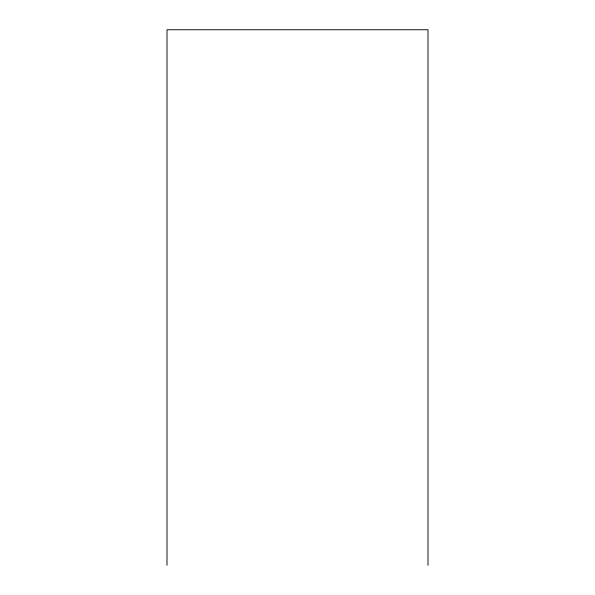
<?xml version="1.0" encoding="UTF-8"?>
<svg xmlns="http://www.w3.org/2000/svg" width="595" height="595" viewBox="0 0 595 595"><rect width="100%" height="100%" fill="white"/><g stroke="black" fill="none" stroke-linecap="round" stroke-linejoin="round"><path stroke-width="0.89" d="M427.991 565.25L427.991 29.75L167.009 29.75L167.009 565.25"/></g></svg>
